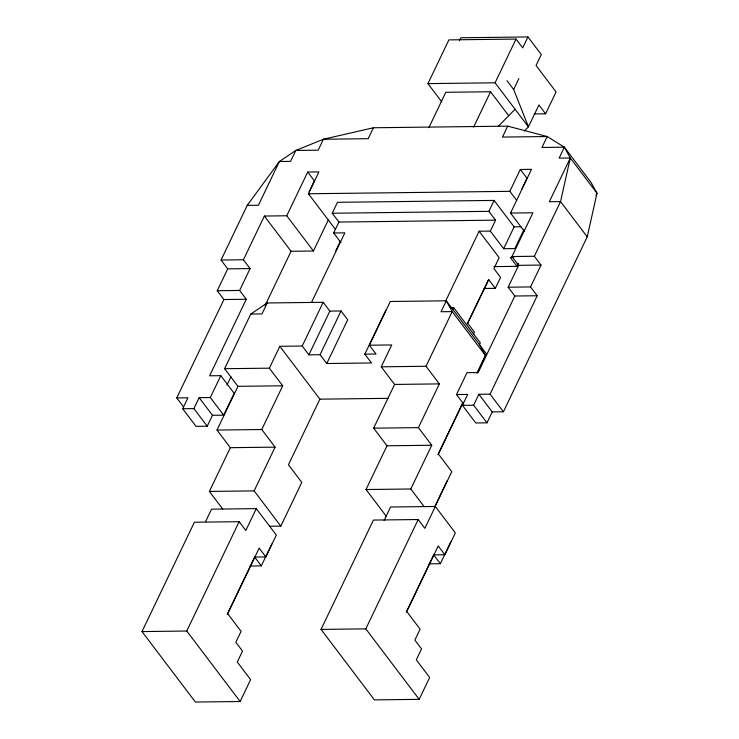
<?xml version="1.0" encoding="UTF-8"?>
<svg xmlns="http://www.w3.org/2000/svg" width="739" height="739" viewBox="0 0 739 739"><rect width="100%" height="100%" fill="white"/><g stroke="black" fill="none" stroke-linecap="round" stroke-linejoin="round"><path stroke-width="1.11" d="M507.693 126.138L502.455 137.075L547.211 136.53L541.973 147.467L564.356 147.19L570.305 157.989L560.541 201.59L534.343 256.257L541.022 265.07L530.547 286.935L537.216 295.748L490.068 394.155L503.416 411.771L587.228 236.831L596.992 193.23L591.043 182.431L564.356 147.19L547.211 136.53L507.693 126.138L373.417 127.764L323.423 139.237L295.803 150.442L279.37 161.508L247.232 205.377L221.035 260.045L227.714 268.857L250.087 268.59L239.612 290.455L246.281 299.267L209.617 375.8L220.804 375.671L234.152 393.287L223.677 415.152L212.481 415.29L199.142 397.665L193.895 408.602L207.243 426.218L212.481 415.29M246.281 299.267L223.908 299.535L217.229 290.723L227.714 268.857M183.429 406.746L176.76 397.942L223.908 299.535M250.087 268.59L243.417 259.777L264.368 216.047L286.75 215.77L313.438 251.011L328.412 219.769M207.243 426.218L196.057 426.357L182.709 408.741L187.946 397.804L176.76 397.942M286.75 215.77L307.701 172.039L318.897 171.901L308.412 193.766L335.109 229.007M223.677 415.152L210.329 397.536L220.804 375.671M309.142 191.78L314.38 180.852L307.701 172.039M282.704 385.786L269.356 368.17L279.832 346.305L319.876 399.162L288.441 464.766L301.789 482.382L280.838 526.122L254.142 490.881L275.093 447.141L261.754 429.525L282.704 385.786L237.949 386.331L224.601 368.706L250.789 314.038L267.222 302.972L323.165 302.297L329.843 311.11L341.03 310.971L347.699 319.784L326.749 363.514L371.505 362.978L364.835 354.166L385.786 310.426M226.938 385.121L230.919 376.825M265.218 305.235L291.064 251.278L264.368 216.047M267.222 302.972L261.985 313.909L250.789 314.038M275.093 447.141L230.337 447.686L216.989 430.061L237.949 386.331M523.84 229.838L514.852 248.581L503.665 248.71L490.317 231.095L495.555 220.157L338.905 222.051L332.227 213.238L337.464 202.31L494.123 200.417L514.141 226.845L520.856 226.762M373.417 127.764L368.179 138.692L323.423 139.237L318.176 150.174L295.803 150.442L290.566 161.37L279.37 161.508L258.419 205.248L247.232 205.377M256.294 508.635L276.321 535.064L265.837 556.929L259.167 548.126L227.732 613.721L241.08 631.346L235.843 642.274L242.521 651.087L237.274 662.024L250.623 679.64L240.147 701.505L195.392 702.05L142.008 631.568L194.385 522.233L239.15 521.688L245.819 530.5L256.294 508.635L211.539 509.171L205.553 521.669M222.725 509.042L209.386 491.417L230.337 447.686M341.002 242.678L333.668 232.988L338.905 222.051M335.82 250.743L340.309 241.367M311.655 302.149L344.854 232.85L333.668 232.988M326.749 363.514L320.079 354.702L308.884 354.84L302.214 346.028L323.165 302.297M441.746 101.843L427.936 83.618L448.896 39.888L516.034 39.075L522.704 47.887L527.942 36.95L460.803 37.763L459.381 40.747M308.884 354.84L329.843 311.11M240.147 701.505L186.764 631.032L239.15 521.688M320.079 354.702L341.03 310.971M428.842 127.699L445.802 92.292L490.557 91.756L508.58 115.543M227.215 614.34L254.65 557.067L265.837 556.929M250.133 566.009L261.32 565.88L271.804 544.006M473.597 127.154L490.557 91.756M364.835 354.166L376.022 354.027L369.352 345.215L390.303 301.484L446.254 300.81L486.29 353.667L477.311 372.41M524.431 130.932L528.44 126.859L495.075 82.805L516.034 39.075M527.942 36.95L541.29 54.566L536.052 65.503L556.07 91.932L545.594 113.806L538.925 104.993L528.44 126.859L513.66 89.493L518.898 78.565M424.14 506.603L410.801 488.987L431.752 445.248L418.403 427.632L439.363 383.892L394.598 384.437L381.25 366.812L391.735 344.947L369.352 345.215M431.752 445.248L386.996 445.793L373.648 428.167L394.598 384.437M445.432 301.558L479.131 231.224L490.317 231.095M495.555 220.157L488.885 211.345L494.123 200.417M386.571 516.635L366.036 489.523L386.996 445.793M452.693 309.613L453.654 307.627L450.291 307.673M439.363 383.892L426.015 366.276L452.203 311.609L446.254 300.81L441.017 311.738L452.203 311.609L485.569 355.653L477.135 373.269M516.672 200.371L509.827 191.336L520.302 169.471L531.498 169.333L510.538 213.063L524.228 231.141M521.743 189.212L526.981 178.275L520.302 169.471M467.196 323.876L488.673 279.527L495.342 288.339L500.58 277.402L493.911 268.59L499.148 257.662L479.131 231.224M435.336 506.474L455.353 532.902L444.878 554.767L438.199 545.955L406.773 611.559L420.112 629.175L414.875 640.113L421.553 648.925L416.316 659.853L429.655 677.478L419.179 699.343L374.424 699.888L321.04 629.406L373.426 520.071L418.182 519.526L424.851 528.339L435.336 506.474L390.571 507.009L384.086 520.552M488.673 279.527L467.722 323.257L474.392 332.07L473.44 334.056M503.665 248.71L514.141 226.845M541.022 265.07L518.639 265.338L511.97 256.535L532.921 212.795L510.538 213.063M564.356 147.19L559.118 158.128L570.305 157.989L596.992 193.23L595.994 195.318M479.389 344.854L480.341 342.868L453.654 307.627M463.843 404.251L456.499 394.561L466.974 372.687L478.17 372.558L514.834 296.016L508.164 287.212L518.639 265.338M570.305 157.989L549.345 201.729L560.541 201.59L587.228 236.831M437.894 454.679L462.845 402.607M463.242 402.265L438.421 454.06L451.769 471.676L434.809 507.083M486.983 422.837L473.644 405.221L478.881 394.284L492.229 411.909L486.983 422.837L475.796 422.976L462.448 405.36L467.685 394.423L456.499 394.561M419.179 699.343L365.796 628.861L418.182 519.526M434.781 506.658L447.252 480.627M406.247 612.178L433.682 554.906L444.878 554.767M429.165 563.848L440.361 563.709L450.836 541.844M493.975 266.613L517.014 266.336L518.519 263.352M498.243 126.351L515.101 109.243M427.936 83.618L495.075 82.805M534.214 113.935L545.594 113.806M308.412 193.766L509.827 191.336M332.227 213.238L488.885 211.345M291.064 251.278L313.438 251.011M221.035 260.045L243.417 259.777M511.97 256.535L534.343 256.257M513.697 257.486L510.335 257.523L517.014 266.336M217.229 290.723L239.612 290.455M508.164 287.212L530.547 286.935M484.156 288.469L495.342 288.339M514.834 296.016L537.216 295.748M279.832 346.305L302.214 346.028M224.601 368.706L269.356 368.17M381.25 366.812L426.015 366.276M199.142 397.665L210.329 397.536M478.881 394.284L490.068 394.155M319.876 399.162L387.938 398.339M182.709 408.741L193.895 408.602M462.448 405.36L473.644 405.221M492.229 411.909L503.416 411.771M216.989 430.061L261.754 429.525M373.648 428.167L418.403 427.632M209.386 491.417L254.142 490.881M366.036 489.523L410.801 488.987M269.643 526.251L280.838 526.122M142.008 631.568L186.764 631.032M321.04 629.406L365.796 628.861M506.991 80.69L513.66 89.493M433.682 554.906L440.361 563.709M254.65 557.067L261.32 565.88M479.62 344.854L485.569 355.653"/></g></svg>
